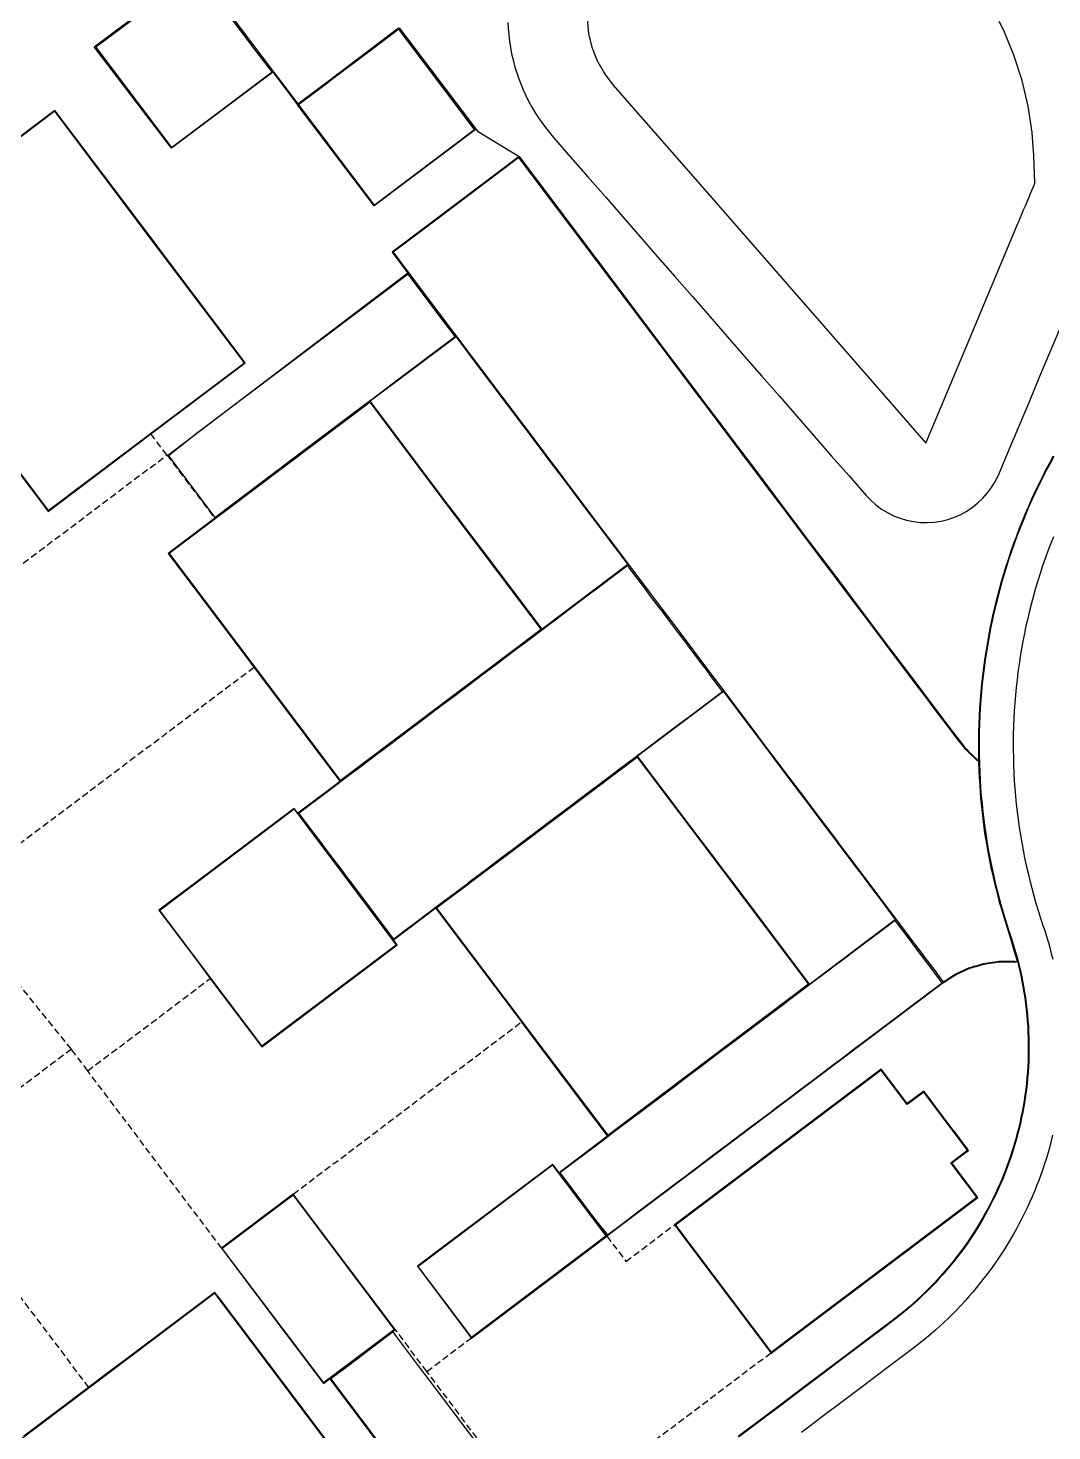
# Model space of a CAD drawing. Header units: metres. Extents: x 337936 to 338461, y 373266 to 374024.
# Drawn here: x 338283.9 to 338322.5, y 373497.9 to 373550.9 of the extents above; entities that cross this region are included whole.
import ezdxf

# ---------------------------------------------------------------- set-up
doc = ezdxf.new("R2010")
doc.units = ezdxf.units.M
doc.linetypes.add('DASHED2', pattern=[0.375, 0.25, -0.125])
for name, color, linetype in [('3D_LINES', 4, 'Continuous'), ('PLOTS EXTERNAL LEVEL', 3, 'Continuous'), ('PLOTS FFL', 1, 'Continuous')]:
    doc.layers.add(name, color=color, linetype=linetype)
doc.layers.add('GARAGES FFL', color=150, linetype='Continuous', lineweight=0)

msp = doc.modelspace()

# ---------------------------------------------------------------- linework, layer by layer
at = {"layer": '3D_LINES', "linetype": 'Continuous'}
for points in [[(338293.101, 373549.261, 33.688), (338289.266, 373546.382, 33.587), (338286.353, 373550.217, 33.587), (338290.202, 373553.108, 33.627)], [(338290.226, 373553.117, 33.628), (338293.152, 373549.235, 33.689), (338294.039, 373548.058, 33.707), (338295.184, 373548.921, 33.672), (338297.845, 373550.926, 33.588)], [(338297.869, 373550.92, 33.588), (338300.742, 373547.077, 33.697), (338296.928, 373544.199, 33.697), (338294.034, 373548.023, 33.707)], [(338297.872, 373550.93, 33.588), (338300.834, 373547.024, 33.697), (338302.402, 373546.074, 33.495), (338302.402, 373546.074, 33.495), (338305.357, 373542.135, 33.561), (338308.364, 373538.145, 33.628), (338308.963, 373537.351, 33.641), (338309.571, 373536.544, 33.651), (338310.166, 373535.753, 33.658), (338310.774, 373534.946, 33.662), (338311.376, 373534.148, 33.663), (338311.972, 373533.357, 33.661), (338312.58, 373532.55, 33.655), (338313.175, 373531.76, 33.647), (338313.784, 373530.952, 33.637), (338314.386, 373530.154, 33.627), (338314.981, 373529.364, 33.616), (338315.59, 373528.556, 33.606), (338316.184, 373527.767, 33.595), (338316.794, 373526.959, 33.584), (338317.388, 373526.17, 33.573), (338317.906, 373525.482, 33.563), (338317.99, 373525.371, 33.567), (338318.599, 373524.562, 33.592), (338319.019, 373524.005, 33.61), (338319.204, 373523.782, 33.618), (338319.298, 373523.67, 33.622), (338319.394, 373523.571, 33.625), (338319.493, 373523.475, 33.629), (338319.595, 373523.378, 33.633), (338319.69, 373523.286, 33.637), (338319.76, 373523.219, 33.639)], [(338293.101, 373549.261, 33.688), (338293.132, 373549.22, 33.689), (338294.034, 373548.023, 33.707)], [(338302.398, 373546.062, 33.495), (338299.183, 373543.639, 33.595), (338297.607, 373542.451, 33.644), (338298.201, 373541.661, 33.657)], [(338298.201, 373541.661, 33.657), (338289.117, 373534.759, 33.658)], [(338300.018, 373539.25, 33.697), (338296.773, 373536.814, 33.825)], [(338300.018, 373539.25, 33.697), (338300.557, 373538.535, 33.709), (338302.969, 373535.335, 33.763), (338303.567, 373534.542, 33.776), (338303.904, 373534.094, 33.784), (338304.185, 373533.721, 33.79), (338304.774, 373532.939, 33.8), (338305.372, 373532.145, 33.807), (338305.978, 373531.342, 33.811), (338306.502, 373530.647, 33.812)], [(338306.502, 373530.647, 33.812), (338303.267, 373528.197, 33.825)], [(338310.117, 373525.849, 33.766), (338306.878, 373523.405, 33.82)], [(338310.117, 373525.849, 33.766), (338310.188, 373525.755, 33.765), (338310.793, 373524.952, 33.755), (338311.391, 373524.158, 33.744), (338311.996, 373523.355, 33.733), (338312.595, 373522.56, 33.722), (338313.2, 373521.758, 33.71), (338313.802, 373520.959, 33.699), (338314.403, 373520.161, 33.687), (338314.447, 373520.102, 33.687), (338314.563, 373519.949, 33.685), (338314.696, 373519.772, 33.683), (338314.789, 373519.649, 33.683), (338314.894, 373519.51, 33.682), (338315.008, 373519.358, 33.682), (338315.111, 373519.222, 33.682), (338315.21, 373519.09, 33.682), (338315.305, 373518.964, 33.675), (338315.43, 373518.799, 33.674), (338315.475, 373518.739, 33.673), (338316.076, 373517.94, 33.665), (338316.32, 373517.617, 33.662), (338316.612, 373517.229, 33.658)], [(338295.638, 373522.448, 33.88), (338294.041, 373521.245, 33.9)], [(338299.249, 373517.657, 33.88), (338297.652, 373516.453, 33.9)], [(338313.371, 373514.788, 33.88), (338316.612, 373517.229, 33.658)], [(338318.403, 373514.853, 33.593), (338318.416, 373514.835, 33.591), (338318.586, 373514.944, 33.591), (338318.711, 373515.023, 33.587), (338318.912, 373515.152, 33.588), (338319.425, 373515.386, 33.585), (338319.531, 373515.418, 33.584), (338319.589, 373515.435, 33.58), (338319.661, 373515.456, 33.576), (338319.752, 373515.483, 33.571), (338319.87, 373515.518, 33.564), (338319.965, 373515.546, 33.562), (338320.189, 373515.579, 33.554), (338320.385, 373515.608, 33.54), (338320.523, 373515.628, 33.529), (338320.964, 373515.63, 33.493), (338321.127, 373515.627, 33.484), (338321.194, 373515.622, 33.482)], [(338318.416, 373514.835, 33.591), (338305.713, 373505.261, 33.75)], [(338313.372, 373514.787, 33.88), (338313.372, 373514.787, 33.88)], [(338305.743, 373509.039, 33.75), (338303.908, 373507.657, 33.75)], [(338302.728, 373494.886, 33.468), (338299.398, 373499.306, 33.435), (338298.968, 373499.877, 33.431), (338298.681, 373500.257, 33.424), (338297.767, 373501.47, 33.529), (338297.639, 373501.64, 33.525), (338297.639, 373501.64, 33.525), (338297.336, 373501.412, 33.525), (338296.614, 373500.867, 33.525), (338296.378, 373500.69, 33.525), (338295.811, 373500.262, 33.525), (338295.283, 373499.864, 33.525), (338295.663, 373499.36, 33.522), (338295.876, 373499.077, 33.521), (338296.418, 373498.359, 33.517), (338296.478, 373498.279, 33.517), (338297.019, 373497.56, 33.513)], [(338301.89, 373491.061, 33.588), (338295.256, 373499.876, 33.525)]]:
    msp.add_polyline3d(points, dxfattribs=at)
for points in [[(338290.208, 373553.059, 33.629), (338289.767, 373552.727, 33.631), (338288.961, 373552.119, 33.635), (338286.414, 373550.2, 33.587), (338289.273, 373546.407, 33.587), (338291.64, 373548.191, 33.632), (338291.846, 373548.346, 33.636), (338293.066, 373549.265, 33.688), (338292.51, 373550.004, 33.676), (338292.473, 373550.052, 33.676), (338290.724, 373552.373, 33.639), (338290.674, 373552.44, 33.639), (338290.208, 373553.059, 33.629)], [(338297.863, 373550.876, 33.59), (338296.861, 373550.121, 33.621), (338296.817, 373550.088, 33.622), (338295.269, 373548.922, 33.67), (338295.223, 373548.887, 33.671), (338294.069, 373548.018, 33.707), (338294.646, 373547.252, 33.688), (338294.804, 373547.042, 33.683), (338295.084, 373546.67, 33.674), (338295.256, 373546.442, 33.669), (338296.928, 373544.224, 33.697), (338300.721, 373547.083, 33.697), (338298.937, 373549.45, 33.667), (338298.788, 373549.647, 33.664), (338297.863, 373550.876, 33.59)], [(338302.394, 373546.027, 33.495), (338299.198, 373543.619, 33.595), (338297.642, 373542.446, 33.644), (338298.762, 373540.959, 33.669), (338300.577, 373538.55, 33.709), (338302.989, 373535.35, 33.763), (338303.587, 373534.557, 33.776), (338303.923, 373534.109, 33.784), (338304.205, 373533.736, 33.79), (338304.794, 373532.954, 33.8), (338305.392, 373532.16, 33.807), (338305.998, 373531.357, 33.811), (338306.596, 373530.563, 33.812), (338306.681, 373530.45, 33.811), (338307.198, 373529.764, 33.81), (338307.803, 373528.961, 33.804), (338308.405, 373528.162, 33.796), (338309.004, 373527.368, 33.786), (338309.255, 373527.035, 33.782), (338309.609, 373526.565, 33.776), (338310.208, 373525.77, 33.765), (338310.812, 373524.968, 33.755), (338311.411, 373524.173, 33.744), (338312.016, 373523.37, 33.733), (338312.615, 373522.575, 33.722), (338313.22, 373521.773, 33.71), (338313.822, 373520.974, 33.699), (338314.423, 373520.176, 33.687), (338314.467, 373520.117, 33.687), (338314.583, 373519.964, 33.685), (338314.716, 373519.787, 33.683), (338314.809, 373519.664, 33.683), (338314.914, 373519.525, 33.682), (338315.028, 373519.373, 33.682), (338315.131, 373519.237, 33.682), (338315.23, 373519.105, 33.682), (338315.325, 373518.979, 33.675), (338315.45, 373518.814, 33.674), (338315.495, 373518.754, 33.673), (338316.096, 373517.955, 33.665), (338316.34, 373517.632, 33.662), (338316.632, 373517.244, 33.658), (338316.694, 373517.163, 33.658), (338316.728, 373517.117, 33.657), (338317.276, 373516.39, 33.642), (338317.416, 373516.205, 33.638), (338317.804, 373515.689, 33.627), (338318.138, 373515.246, 33.618), (338318.21, 373515.15, 33.611), (338318.219, 373515.138, 33.61), (338318.422, 373514.869, 33.591), (338318.573, 373514.965, 33.591), (338318.697, 373515.045, 33.587), (338318.9, 373515.174, 33.588), (338319.416, 373515.41, 33.585), (338319.523, 373515.441, 33.584), (338319.582, 373515.459, 33.58), (338319.654, 373515.48, 33.576), (338319.745, 373515.507, 33.571), (338319.863, 373515.542, 33.564), (338319.96, 373515.57, 33.562), (338320.186, 373515.604, 33.554), (338320.382, 373515.632, 33.54), (338320.521, 373515.653, 33.529), (338320.965, 373515.655, 33.493), (338321.129, 373515.652, 33.484), (338321.227, 373515.644, 33.479), (338321.188, 373515.773, 33.483), (338321.117, 373516.012, 33.49), (338321.068, 373516.177, 33.495), (338320.948, 373516.58, 33.506), (338320.861, 373516.862, 33.511), (338320.774, 373517.147, 33.516), (338320.683, 373517.445, 33.522), (338320.596, 373517.729, 33.527), (338320.554, 373517.863, 33.53), (338320.517, 373518.017, 33.533), (338320.445, 373518.315, 33.538), (338320.362, 373518.655, 33.544), (338320.292, 373518.947, 33.55), (338320.238, 373519.167, 33.555), (338320.22, 373519.269, 33.557), (338320.176, 373519.516, 33.562), (338320.125, 373519.796, 33.568), (338320.072, 373520.088, 33.574), (338320, 373520.488, 33.583), (338319.841, 373521.821, 33.611), (338319.801, 373522.5, 33.626), (338319.798, 373522.558, 33.626), (338319.779, 373522.884, 33.633), (338319.762, 373523.161, 33.639), (338319.762, 373523.176, 33.64), (338319.762, 373523.182, 33.64), (338319.673, 373523.268, 33.637), (338319.577, 373523.36, 33.633), (338319.476, 373523.457, 33.629), (338319.376, 373523.554, 33.625), (338319.279, 373523.653, 33.622), (338319.185, 373523.766, 33.618), (338318.999, 373523.99, 33.61), (338318.579, 373524.547, 33.592), (338317.97, 373525.356, 33.567), (338317.886, 373525.467, 33.563), (338317.368, 373526.155, 33.573), (338316.774, 373526.944, 33.584), (338316.165, 373527.752, 33.595), (338315.57, 373528.541, 33.606), (338314.961, 373529.349, 33.616), (338314.366, 373530.139, 33.627), (338313.764, 373530.937, 33.637), (338313.155, 373531.745, 33.647), (338312.56, 373532.535, 33.655), (338311.952, 373533.342, 33.661), (338311.356, 373534.132, 33.663), (338310.754, 373534.931, 33.662), (338310.146, 373535.738, 33.658), (338309.551, 373536.529, 33.651), (338308.943, 373537.335, 33.641), (338308.344, 373538.13, 33.628), (338305.337, 373542.12, 33.561), (338302.394, 373546.027, 33.495)], [(338296.784, 373536.854, 33.824), (338296.797, 373536.863, 33.823), (338297.66, 373537.514, 33.789), (338299.733, 373539.076, 33.709), (338299.979, 373539.261, 33.698), (338299.943, 373539.309, 33.697), (338299.342, 373540.106, 33.684), (338298.204, 373541.617, 33.658), (338298.103, 373541.542, 33.662), (338293.265, 373537.896, 33.658), (338290.255, 373535.627, 33.658), (338289.15, 373534.756, 33.659), (338290.907, 373532.425, 33.824), (338294.358, 373535.025, 33.824)], [(338306.896, 373523.45, 33.819), (338307.131, 373523.627, 33.817), (338307.505, 373523.909, 33.817), (338307.614, 373523.991, 33.817), (338308.315, 373524.519, 33.804), (338308.679, 373524.794, 33.792), (338308.795, 373524.881, 33.79), (338310.083, 373525.852, 33.767), (338309.938, 373526.045, 33.77), (338309.582, 373526.518, 33.776), (338309.549, 373526.561, 33.776), (338309.216, 373527.003, 33.782), (338308.951, 373527.355, 33.786), (338308.494, 373527.961, 33.794), (338308.356, 373528.144, 33.796), (338308.092, 373528.494, 33.8), (338307.774, 373528.916, 33.804), (338307.743, 373528.958, 33.805), (338307.37, 373529.453, 33.808), (338307.145, 373529.751, 33.81), (338306.648, 373530.411, 33.812), (338306.563, 373530.524, 33.812), (338306.503, 373530.604, 33.812), (338305.901, 373530.151, 33.816), (338305.271, 373529.675, 33.819), (338305.114, 373529.558, 33.82), (338304.695, 373529.242, 33.83), (338304.013, 373528.728, 33.834), (338303.825, 373528.586, 33.832), (338303.509, 373528.348, 33.83), (338303.282, 373528.177, 33.825), (338303.241, 373528.146, 33.825), (338302.517, 373527.6, 33.824), (338302.442, 373527.544, 33.823), (338301.718, 373526.999, 33.822), (338301.643, 373526.942, 33.822), (338300.92, 373526.397, 33.821), (338300.845, 373526.34, 33.821), (338300.121, 373525.795, 33.82), (338300.046, 373525.738, 33.821), (338299.484, 373525.315, 33.82), (338299.322, 373525.193, 33.823), (338299.247, 373525.137, 33.824), (338298.524, 373524.591, 33.836), (338298.449, 373524.535, 33.837), (338297.725, 373523.99, 33.848), (338297.65, 373523.933, 33.85), (338296.926, 373523.388, 33.861), (338296.851, 373523.331, 33.863), (338296.128, 373522.786, 33.874), (338296.053, 373522.729, 33.875), (338295.653, 373522.428, 33.881), (338295.578, 373522.372, 33.881), (338294.855, 373521.827, 33.88), (338294.467, 373521.535, 33.897), (338294.076, 373521.24, 33.9), (338294.221, 373521.047, 33.9), (338294.534, 373520.632, 33.9), (338294.943, 373520.089, 33.9), (338295.139, 373519.829, 33.899), (338295.726, 373519.051, 33.899), (338295.871, 373518.857, 33.899), (338296.067, 373518.597, 33.899), (338296.476, 373518.055, 33.9), (338296.789, 373517.639, 33.9), (338297.081, 373517.252, 33.9), (338297.657, 373516.488, 33.9), (338298.048, 373516.783, 33.897), (338298.436, 373517.075, 33.866), (338299.159, 373517.62, 33.881), (338299.234, 373517.676, 33.881), (338299.634, 373517.978, 33.874), (338299.709, 373518.034, 33.874), (338300.432, 373518.579, 33.862), (338300.507, 373518.636, 33.861), (338301.231, 373519.181, 33.849), (338301.306, 373519.238, 33.848), (338302.03, 373519.783, 33.836), (338302.104, 373519.839, 33.835), (338302.828, 373520.385, 33.824), (338302.903, 373520.441, 33.822), (338303.086, 373520.579, 33.819), (338303.647, 373521.002, 33.819), (338303.702, 373521.043, 33.819), (338304.425, 373521.588, 33.819), (338304.5, 373521.645, 33.819), (338305.224, 373522.19, 33.819), (338305.299, 373522.247, 33.819), (338306.023, 373522.792, 33.819), (338306.098, 373522.849, 33.819), (338306.821, 373523.394, 33.819), (338306.863, 373523.425, 33.819)], [(338318.382, 373514.839, 33.591), (338318.109, 373515.201, 33.616), (338318.051, 373515.278, 33.619), (338317.376, 373516.175, 33.638), (338317.133, 373516.497, 33.645), (338316.654, 373517.133, 33.658), (338316.607, 373517.195, 33.658), (338316.593, 373517.184, 33.658), (338316.459, 373517.083, 33.659), (338314.892, 373515.903, 33.666), (338314.814, 373515.844, 33.67), (338314.75, 373515.795, 33.677), (338314.258, 373515.424, 33.677), (338314.162, 373515.352, 33.699), (338313.488, 373514.844, 33.698), (338313.386, 373514.768, 33.827), (338313.221, 373514.643, 33.827), (338312.617, 373514.188, 33.818), (338312.422, 373514.041, 33.817), (338311.818, 373513.586, 33.808), (338311.624, 373513.439, 33.808), (338311.02, 373512.984, 33.798), (338310.916, 373512.906, 33.798), (338310.312, 373512.451, 33.789), (338310.026, 373512.236, 33.794), (338309.558, 373511.883, 33.786), (338309.423, 373511.781, 33.784), (338309.228, 373511.634, 33.787), (338308.624, 373511.179, 33.776), (338308.429, 373511.032, 33.78), (338307.825, 373510.577, 33.768), (338307.63, 373510.43, 33.772), (338307.027, 373509.975, 33.761), (338306.832, 373509.829, 33.764), (338305.895, 373509.122, 33.747), (338305.758, 373509.019, 33.748), (338305.7, 373508.976, 33.748), (338305.537, 373508.853, 33.742), (338305.485, 373508.813, 33.741), (338304.737, 373508.25, 33.745), (338304.696, 373508.219, 33.744), (338304.597, 373508.145, 33.747), (338303.943, 373507.652, 33.75), (338303.99, 373507.59, 33.75), (338304.534, 373506.867, 33.75), (338304.712, 373506.631, 33.75), (338305.139, 373506.064, 33.749), (338305.434, 373505.673, 33.749), (338305.738, 373505.311, 33.749), (338306.275, 373505.715, 33.719), (338306.785, 373506.1, 33.738), (338307.938, 373506.968, 33.703), (338308.16, 373507.136, 33.707), (338308.737, 373507.57, 33.697), (338308.959, 373507.738, 33.7), (338309.535, 373508.172, 33.69), (338309.758, 373508.34, 33.693), (338310.334, 373508.774, 33.683), (338310.556, 373508.941, 33.687), (338311.133, 373509.376, 33.677), (338311.355, 373509.543, 33.68), (338311.931, 373509.977, 33.67), (338312.154, 373510.145, 33.673), (338312.422, 373510.347, 33.668), (338312.73, 373510.579, 33.669), (338312.952, 373510.747, 33.672), (338313.528, 373511.181, 33.673), (338313.751, 373511.349, 33.676), (338314.327, 373511.783, 33.677), (338314.549, 373511.95, 33.68), (338315.126, 373512.385, 33.681), (338315.299, 373512.515, 33.684), (338316.451, 373513.384, 33.685), (338316.61, 373513.503, 33.647), (338317.186, 373513.937, 33.648), (338317.775, 373514.381, 33.585), (338317.795, 373514.396, 33.585), (338317.84, 373514.43, 33.584), (338318.382, 373514.839, 33.591)]]:
    msp.add_polyline3d(points, close=True, dxfattribs=at)
at = {"layer": '3D_LINES'}
for points in [[(338301.976, 373551.137, 34), (338301.988, 373550.899, 34), (338302.009, 373550.661, 34), (338302.037, 373550.425, 34), (338302.074, 373550.189, 34), (338302.119, 373549.955, 34), (338302.171, 373549.722, 34), (338302.232, 373549.492, 34), (338302.3, 373549.263, 34), (338302.377, 373549.037, 34), (338302.461, 373548.814, 34), (338302.552, 373548.594, 34), (338302.651, 373548.377, 34), (338302.758, 373548.164, 34), (338302.871, 373547.954, 34), (338302.992, 373547.749, 34), (338303.12, 373547.547, 34), (338303.255, 373547.351, 34), (338303.396, 373547.159, 34), (338303.544, 373546.971, 34), (338303.687, 373546.802, 34), (338304.344, 373546.049, 34), (338305.001, 373545.295, 34), (338305.659, 373544.542, 34), (338306.316, 373543.788, 34), (338306.974, 373543.035, 34), (338307.631, 373542.281, 34), (338308.289, 373541.528, 34), (338308.946, 373540.774, 34), (338309.603, 373540.021, 34), (338310.261, 373539.267, 34), (338310.918, 373538.514, 34), (338311.576, 373537.76, 34), (338312.233, 373537.007, 34), (338312.891, 373536.253, 34), (338313.548, 373535.5, 34), (338314.206, 373534.746, 34), (338314.863, 373533.993, 34), (338315.501, 373533.261, 34), (338315.682, 373533.072, 34), (338315.878, 373532.899, 34), (338316.089, 373532.743, 34), (338316.312, 373532.607, 34), (338316.547, 373532.491, 34), (338316.79, 373532.395, 34), (338317.041, 373532.321, 34), (338317.298, 373532.269, 34), (338317.558, 373532.24, 34), (338317.82, 373532.234, 34), (338318.081, 373532.25, 34), (338318.34, 373532.29, 34), (338318.594, 373532.351, 34), (338318.842, 373532.435, 34), (338319.082, 373532.539, 34), (338319.312, 373532.665, 34), (338319.53, 373532.81, 34), (338319.734, 373532.973, 34), (338319.924, 373533.153, 34), (338320.097, 373533.35, 34), (338320.252, 373533.56, 34), (338320.388, 373533.784, 34), (338320.505, 373534.018, 34), (338320.915, 373534.995, 34), (338321.302, 373535.917, 34), (338321.689, 373536.839, 34), (338322.076, 373537.761, 34), (338322.463, 373538.683, 34), (338322.85, 373539.605, 34)], [(338304.973, 373551.274, 33), (338305.028, 373550.715, 33), (338305.153, 373550.201, 33), (338305.161, 373550.168, 33), (338305.192, 373550.089, 33), (338305.24, 373549.97, 33), (338305.364, 373549.662, 33), (338305.37, 373549.647, 33), (338305.608, 373549.233, 33), (338305.647, 373549.166, 33), (338305.651, 373549.16, 33), (338305.683, 373549.117, 33), (338305.947, 373548.775, 33), (338309.234, 373545.007, 33), (338312.521, 373541.24, 33), (338315.809, 373537.472, 33), (338317.762, 373535.233, 33), (338319.31, 373538.922, 33), (338321.244, 373543.532, 33), (338321.268, 373543.588, 33), (338321.332, 373543.741, 33.001), (338321.396, 373543.894, 33.003), (338321.46, 373544.047, 33.006), (338321.524, 373544.199, 33.01), (338321.589, 373544.355, 33.016), (338321.654, 373544.51, 33.023), (338321.72, 373544.666, 33.031), (338321.786, 373544.824, 33.041), (338321.852, 373544.982, 33.052), (338321.857, 373544.994, 33.053), (338321.882, 373545.052, 33.057), (338321.878, 373545.161, 33.049), (338321.873, 373545.321, 33.039), (338321.868, 373545.491, 33.03), (338321.863, 373545.655, 33.022), (338321.857, 373545.828, 33.015), (338321.851, 373545.995, 33.009), (338321.839, 373546.162, 33.003), (338321.833, 373546.248, 33), (338321.781, 373546.977, 33), (338321.63, 373547.969, 33), (338321.401, 373548.946, 33), (338321.094, 373549.902, 33), (338320.712, 373550.83, 33), (338320.54, 373551.176, 33)], [(338322.601, 373534.731, 33.899), (338322.456, 373534.466, 33.893), (338322.314, 373534.198, 33.886), (338322.177, 373533.929, 33.88), (338322.043, 373533.658, 33.873), (338321.912, 373533.385, 33.867), (338321.785, 373533.11, 33.86), (338321.662, 373532.834, 33.854), (338321.543, 373532.556, 33.847), (338321.427, 373532.276, 33.841), (338321.316, 373531.995, 33.834), (338321.208, 373531.713, 33.828), (338321.103, 373531.429, 33.821), (338321.003, 373531.143, 33.815), (338320.906, 373530.857, 33.808), (338320.814, 373530.569, 33.802), (338320.725, 373530.28, 33.795), (338320.64, 373529.989, 33.789), (338320.559, 373529.698, 33.782), (338320.482, 373529.405, 33.776), (338320.409, 373529.112, 33.769), (338320.34, 373528.817, 33.763), (338320.274, 373528.522, 33.756), (338320.213, 373528.226, 33.75), (338320.156, 373527.929, 33.743), (338320.103, 373527.631, 33.737), (338320.054, 373527.332, 33.73), (338320.008, 373527.033, 33.724), (338319.967, 373526.734, 33.717), (338319.93, 373526.434, 33.711), (338319.897, 373526.133, 33.704), (338319.868, 373525.832, 33.698), (338319.843, 373525.53, 33.691), (338319.822, 373525.229, 33.685), (338319.805, 373524.926, 33.678), (338319.792, 373524.624, 33.672), (338319.783, 373524.322, 33.665), (338319.78, 373524.156, 33.662), (338319.78, 373524.156, 33.662), (338319.778, 373524.019, 33.659), (338319.778, 373523.717, 33.652), (338319.781, 373523.414, 33.646), (338319.787, 373523.153, 33.64), (338319.787, 373523.153, 33.64), (338319.789, 373523.112, 33.639), (338319.8, 373522.81, 33.633), (338319.816, 373522.508, 33.626), (338319.836, 373522.206, 33.62), (338319.859, 373521.904, 33.613), (338319.887, 373521.603, 33.607), (338319.919, 373521.302, 33.6), (338319.955, 373521.002, 33.594), (338319.995, 373520.702, 33.587), (338320.039, 373520.403, 33.581), (338320.086, 373520.104, 33.574), (338320.138, 373519.806, 33.568), (338320.194, 373519.509, 33.562), (338320.254, 373519.212, 33.556), (338320.318, 373518.917, 33.549), (338320.386, 373518.622, 33.544), (338320.458, 373518.328, 33.538), (338320.534, 373518.035, 33.532), (338320.614, 373517.743, 33.526), (338320.697, 373517.453, 33.521), (338320.785, 373517.163, 33.516), (338320.876, 373516.875, 33.51), (338320.971, 373516.588, 33.505), (338320.971, 373516.588, 33.505), (338321.041, 373516.378, 33.499), (338321.105, 373516.17, 33.493), (338321.156, 373515.998, 33.488), (338321.156, 373515.998, 33.488), (338321.166, 373515.962, 33.487), (338321.224, 373515.753, 33.481), (338321.278, 373515.543, 33.475), (338321.329, 373515.332, 33.47), (338321.351, 373515.231, 33.467), (338321.351, 373515.231, 33.467), (338321.376, 373515.12, 33.465), (338321.419, 373514.907, 33.459), (338321.459, 373514.694, 33.454), (338321.495, 373514.48, 33.45), (338321.528, 373514.266, 33.445), (338321.557, 373514.05, 33.441), (338321.583, 373513.835, 33.436), (338321.605, 373513.619, 33.432), (338321.623, 373513.403, 33.428), (338321.638, 373513.186, 33.424), (338321.649, 373512.97, 33.421), (338321.657, 373512.753, 33.417), (338321.661, 373512.536, 33.414), (338321.661, 373512.319, 33.411), (338321.658, 373512.102, 33.408), (338321.651, 373511.885, 33.405), (338321.64, 373511.668, 33.402), (338321.626, 373511.452, 33.4), (338321.608, 373511.235, 33.398), (338321.587, 373511.02, 33.395), (338321.562, 373510.804, 33.393), (338321.533, 373510.589, 33.392), (338321.501, 373510.374, 33.39), (338321.465, 373510.16, 33.388), (338321.426, 373509.947, 33.387), (338321.383, 373509.734, 33.386), (338321.337, 373509.522, 33.385), (338321.287, 373509.311, 33.384), (338321.233, 373509.101, 33.383), (338321.176, 373508.891, 33.383), (338321.116, 373508.683, 33.382), (338321.052, 373508.476, 33.382), (338320.984, 373508.269, 33.382), (338320.914, 373508.064, 33.382), (338320.839, 373507.86, 33.383), (338320.762, 373507.658, 33.383), (338320.681, 373507.456, 33.384), (338320.596, 373507.256, 33.384), (338320.509, 373507.058, 33.385), (338320.418, 373506.861, 33.387), (338320.324, 373506.665, 33.388), (338320.226, 373506.472, 33.389), (338320.125, 373506.279, 33.391), (338320.021, 373506.089, 33.393), (338319.914, 373505.9, 33.395), (338319.804, 373505.713, 33.397), (338319.691, 373505.528, 33.399), (338319.574, 373505.345, 33.401), (338319.455, 373505.164, 33.404), (338319.333, 373504.985, 33.407), (338319.207, 373504.808, 33.41), (338319.079, 373504.633, 33.413), (338318.948, 373504.46, 33.416), (338318.813, 373504.289, 33.418), (338318.676, 373504.121, 33.421), (338318.537, 373503.955, 33.424), (338318.394, 373503.791, 33.427), (338318.249, 373503.63, 33.43), (338318.101, 373503.471, 33.433), (338317.951, 373503.315, 33.436), (338317.798, 373503.161, 33.439), (338317.642, 373503.01, 33.442), (338317.484, 373502.861, 33.445), (338317.323, 373502.715, 33.448), (338317.16, 373502.572, 33.451), (338316.995, 373502.432, 33.454), (338316.827, 373502.294, 33.457), (338316.657, 373502.159, 33.46), (338316.485, 373502.027, 33.463), (338316.281, 373501.873, 33.465), (338315.482, 373501.271, 33.475), (338314.684, 373500.67, 33.485), (338313.885, 373500.068, 33.495), (338313.086, 373499.466, 33.505), (338312.288, 373498.864, 33.515), (338311.489, 373498.262, 33.525), (338310.69, 373497.661, 33.535)], [(338322.579, 373534.743, 33.899), (338322.434, 373534.478, 33.893), (338322.292, 373534.21, 33.886), (338322.154, 373533.94, 33.88), (338322.02, 373533.669, 33.873), (338321.889, 373533.396, 33.867), (338321.763, 373533.121, 33.86), (338321.639, 373532.844, 33.854), (338321.52, 373532.566, 33.847), (338321.404, 373532.286, 33.841), (338321.292, 373532.004, 33.834), (338321.184, 373531.722, 33.828), (338321.08, 373531.437, 33.821), (338320.979, 373531.152, 33.815), (338320.883, 373530.865, 33.808), (338320.79, 373530.576, 33.802), (338320.701, 373530.287, 33.795), (338320.616, 373529.996, 33.789), (338320.535, 373529.704, 33.782), (338320.458, 373529.412, 33.776), (338320.385, 373529.118, 33.769), (338320.315, 373528.823, 33.763), (338320.25, 373528.527, 33.756), (338320.189, 373528.231, 33.75), (338320.131, 373527.933, 33.743), (338320.078, 373527.635, 33.737), (338320.029, 373527.336, 33.73), (338319.984, 373527.037, 33.724), (338319.942, 373526.737, 33.717), (338319.905, 373526.436, 33.711), (338319.872, 373526.135, 33.704), (338319.843, 373525.834, 33.698), (338319.818, 373525.532, 33.691), (338319.797, 373525.23, 33.685), (338319.78, 373524.928, 33.678), (338319.767, 373524.625, 33.672), (338319.758, 373524.322, 33.665), (338319.755, 373524.156, 33.662), (338319.753, 373524.02, 33.659), (338319.753, 373523.717, 33.652), (338319.756, 373523.414, 33.646), (338319.76, 373523.259, 33.642)], [(338322.582, 373531.696, 33.788), (338322.475, 373531.421, 33.782), (338322.371, 373531.146, 33.775), (338322.271, 373530.869, 33.768), (338322.175, 373530.591, 33.761), (338322.083, 373530.311, 33.755), (338321.995, 373530.03, 33.748), (338321.911, 373529.748, 33.741), (338321.831, 373529.465, 33.735), (338321.754, 373529.181, 33.728), (338321.682, 373528.896, 33.721), (338321.613, 373528.61, 33.715), (338321.549, 373528.322, 33.708), (338321.489, 373528.034, 33.701), (338321.432, 373527.745, 33.694), (338321.38, 373527.456, 33.688), (338321.331, 373527.166, 33.681), (338321.287, 373526.875, 33.674), (338321.246, 373526.583, 33.668), (338321.21, 373526.291, 33.661), (338321.178, 373525.998, 33.654), (338321.15, 373525.706, 33.647), (338321.125, 373525.412, 33.641), (338321.105, 373525.119, 33.634), (338321.089, 373524.825, 33.627), (338321.077, 373524.531, 33.621), (338321.07, 373524.238, 33.614), (338321.068, 373524.136, 33.612), (338321.066, 373523.941, 33.587), (338321.066, 373523.648, 33.549), (338321.071, 373523.355, 33.511), (338321.075, 373523.191, 33.49), (338321.079, 373523.058, 33.487), (338321.092, 373522.765, 33.48), (338321.108, 373522.471, 33.474), (338321.129, 373522.178, 33.467), (338321.154, 373521.885, 33.46), (338321.183, 373521.592, 33.453), (338321.216, 373521.299, 33.447), (338321.253, 373521.007, 33.44), (338321.294, 373520.716, 33.433), (338321.339, 373520.425, 33.427), (338321.388, 373520.135, 33.42), (338321.441, 373519.845, 33.414), (338321.498, 373519.557, 33.407), (338321.56, 373519.269, 33.401), (338321.625, 373518.982, 33.395), (338321.694, 373518.696, 33.389), (338321.767, 373518.41, 33.383), (338321.844, 373518.126, 33.377), (338321.925, 373517.843, 33.371), (338322.01, 373517.562, 33.366), (338322.098, 373517.281, 33.36), (338322.19, 373517.006, 33.355), (338322.255, 373516.81, 33.35), (338322.322, 373516.596, 33.344), (338322.387, 373516.379, 33.338), (338322.393, 373516.356, 33.338), (338322.447, 373516.166, 33.356), (338322.504, 373515.949, 33.376), (338322.558, 373515.732, 33.397)], [(338321.228, 373515.635, 33.478), (338321.254, 373515.537, 33.475), (338321.304, 373515.326, 33.47), (338321.327, 373515.225, 33.467), (338321.351, 373515.115, 33.465), (338321.395, 373514.902, 33.459), (338321.434, 373514.69, 33.454), (338321.471, 373514.476, 33.45), (338321.503, 373514.262, 33.445), (338321.532, 373514.047, 33.441), (338321.558, 373513.832, 33.436), (338321.58, 373513.617, 33.432), (338321.598, 373513.401, 33.428), (338321.613, 373513.185, 33.424), (338321.624, 373512.969, 33.421), (338321.632, 373512.752, 33.417), (338321.636, 373512.536, 33.414), (338321.636, 373512.319, 33.411), (338321.633, 373512.103, 33.408), (338321.626, 373511.886, 33.405), (338321.615, 373511.67, 33.402), (338321.601, 373511.454, 33.4), (338321.583, 373511.238, 33.398), (338321.562, 373511.022, 33.395), (338321.537, 373510.807, 33.393), (338321.508, 373510.592, 33.392), (338321.476, 373510.378, 33.39), (338321.441, 373510.165, 33.388), (338321.401, 373509.952, 33.387), (338321.359, 373509.739, 33.386), (338321.312, 373509.528, 33.385), (338321.262, 373509.317, 33.384), (338321.209, 373509.107, 33.383), (338321.152, 373508.898, 33.383), (338321.092, 373508.69, 33.382), (338321.028, 373508.483, 33.382), (338320.961, 373508.277, 33.382), (338320.89, 373508.073, 33.382), (338320.816, 373507.869, 33.383), (338320.739, 373507.667, 33.383), (338320.658, 373507.466, 33.384), (338320.573, 373507.266, 33.384), (338320.486, 373507.068, 33.385), (338320.395, 373506.872, 33.387), (338320.301, 373506.676, 33.388), (338320.204, 373506.483, 33.389), (338320.103, 373506.291, 33.391), (338320, 373506.101, 33.393), (338319.893, 373505.913, 33.395), (338319.783, 373505.726, 33.397), (338319.67, 373505.541, 33.399), (338319.553, 373505.359, 33.401), (338319.434, 373505.178, 33.404), (338319.312, 373504.999, 33.407), (338319.187, 373504.822, 33.41), (338319.059, 373504.648, 33.413), (338318.928, 373504.475, 33.416), (338318.794, 373504.305, 33.418), (338318.657, 373504.137, 33.421), (338318.518, 373503.971, 33.424), (338318.375, 373503.808, 33.427), (338318.231, 373503.647, 33.43), (338318.083, 373503.488, 33.433), (338317.933, 373503.332, 33.436), (338317.78, 373503.179, 33.439), (338317.625, 373503.028, 33.442), (338317.467, 373502.88, 33.445), (338317.307, 373502.734, 33.448), (338317.144, 373502.591, 33.451), (338316.979, 373502.451, 33.454), (338316.811, 373502.313, 33.457), (338316.642, 373502.179, 33.46), (338316.47, 373502.047, 33.463), (338316.266, 373501.893, 33.465), (338315.467, 373501.291, 33.475), (338314.669, 373500.69, 33.485), (338313.87, 373500.088, 33.495), (338313.071, 373499.486, 33.505), (338312.273, 373498.884, 33.515), (338311.474, 373498.282, 33.525), (338310.675, 373497.681, 33.535)], [(338322.555, 373509.076, 33.334), (338322.501, 373508.859, 33.333), (338322.444, 373508.642, 33.333), (338322.383, 373508.427, 33.333), (338322.319, 373508.212, 33.332), (338322.251, 373507.999, 33.332), (338322.181, 373507.786, 33.332), (338322.107, 373507.575, 33.332), (338322.029, 373507.365, 33.333), (338321.948, 373507.156, 33.333), (338321.865, 373506.948, 33.334), (338321.777, 373506.742, 33.334), (338321.687, 373506.537, 33.335), (338321.593, 373506.334, 33.336), (338321.496, 373506.132, 33.338), (338321.397, 373505.932, 33.339), (338321.293, 373505.733, 33.34), (338321.187, 373505.536, 33.342), (338321.078, 373505.34, 33.344), (338320.966, 373505.146, 33.346), (338320.85, 373504.955, 33.348), (338320.732, 373504.764, 33.35), (338320.611, 373504.576, 33.352), (338320.487, 373504.39, 33.355), (338320.359, 373504.206, 33.357), (338320.229, 373504.023, 33.36), (338320.097, 373503.843, 33.363), (338319.961, 373503.665, 33.366), (338319.822, 373503.489, 33.368), (338319.681, 373503.315, 33.371), (338319.537, 373503.143, 33.374), (338319.391, 373502.974, 33.377), (338319.242, 373502.807, 33.38), (338319.09, 373502.643, 33.382), (338318.936, 373502.48, 33.385), (338318.779, 373502.32, 33.388), (338318.619, 373502.163, 33.391), (338318.458, 373502.008, 33.393), (338318.293, 373501.856, 33.396), (338318.127, 373501.706, 33.399), (338317.958, 373501.559, 33.402), (338317.787, 373501.415, 33.404), (338317.613, 373501.273, 33.407), (338317.438, 373501.135, 33.41), (338317.258, 373500.997, 33.413), (338317.056, 373500.845, 33.415), (338316.257, 373500.243, 33.425), (338315.459, 373499.641, 33.435), (338314.66, 373499.039, 33.445), (338313.861, 373498.437, 33.455), (338313.063, 373497.836, 33.465)]]:
    msp.add_polyline3d(points, dxfattribs=at)
at = {"layer": '3D_LINES', "linetype": 'DASHED2'}
for points in [[(338289.096, 373534.786, 33.656), (338288.494, 373535.584, 33.6)], [(338275.582, 373524.602, 33.376), (338289.096, 373534.786, 33.656), (338289.096, 373534.786, 33.656)], [(338289.096, 373534.786, 33.656), (338290.902, 373532.39, 33.825)], [(338292.392, 373526.757, 33.825), (338280.856, 373518.064, 33.458), (338280.856, 373518.064, 33.458)], [(338285.487, 373512.322, 33.529), (338280.856, 373518.064, 33.458)], [(338286.102, 373511.506, 33.526), (338290.733, 373514.996, 33.75)], [(338293.866, 373506.844, 33.525), (338302.498, 373513.362, 33.9)], [(338285.487, 373512.322, 33.529), (338279.756, 373508.004, 33.325)], [(338286.102, 373511.506, 33.526), (338285.487, 373512.322, 33.529)], [(338291.168, 373504.799, 33.525), (338286.102, 373511.506, 33.526)], [(338286.15, 373499.537, 33.675), (338279.756, 373508.004, 33.325)], [(338306.436, 373504.302, 33.703), (338308.27, 373505.685, 33.77)], [(338305.713, 373505.261, 33.75), (338306.436, 373504.302, 33.703)], [(338298.918, 373500.14, 33.387), (338297.719, 373501.731, 33.525)], [(338298.918, 373500.14, 33.387), (338300.602, 373501.422, 33.75)], [(338311.92, 373500.841, 33.6), (338303.29, 373494.338, 33.43), (338303.29, 373494.338, 33.43)], [(338303.29, 373494.338, 33.43), (338298.918, 373500.14, 33.387)]]:
    msp.add_polyline3d(points, dxfattribs=at)
at = {"layer": 'GARAGES FFL', "linetype": 'Continuous'}
for points, elevation in [([(338293.897, 373521.394), (338288.824, 373517.571), (338292.683, 373512.45), (338297.756, 373516.273)], 33.825), ([(338305.678, 373505.266), (338303.665, 373507.937), (338298.592, 373504.114), (338300.605, 373501.443)], 33.75), ([(338293.861, 373506.809), (338291.189, 373504.796), (338295.012, 373499.723), (338297.684, 373501.736)], 33.525)]:
    msp.add_lwpolyline(points, close=True, dxfattribs=dict(at, elevation=elevation))
at = {"layer": 'PLOTS EXTERNAL LEVEL', "linetype": 'Continuous'}
for points in [[(338284.864, 373547.812, 33.52), (338281.408, 373545.207, 33.52), (338277.415, 373542.198, 33.52), (338278.089, 373541.304, 33.6), (338281.011, 373537.426, 33.6), (338284.005, 373533.453, 33.6), (338284.607, 373532.655, 33.6), (338288.494, 373535.584, 33.6), (338292.056, 373538.268, 33.6), (338289.475, 373541.693, 33.75), (338288.753, 373542.652, 33.75), (338288.46, 373543.04, 33.6), (338288.168, 373543.428, 33.75), (338287.445, 373544.387, 33.75), (338284.864, 373547.812, 33.52)], [(338300.02, 373532.506, 33.825), (338299.738, 373532.88, 33.975), (338299.016, 373533.838, 33.975), (338296.773, 373536.814, 33.825), (338292.78, 373533.805, 33.825), (338289.145, 373531.066, 33.825), (338291.552, 373527.871, 33.825), (338292.392, 373526.757, 33.825), (338294.964, 373523.343, 33.825), (338295.638, 373522.448, 33.88), (338299.453, 373525.323, 33.82), (338303.267, 373528.197, 33.825), (338301.024, 373531.173, 33.975), (338300.302, 373532.131, 33.975), (338300.02, 373532.506, 33.825)], [(338310.125, 373519.096, 33.75), (338309.842, 373519.471, 33.9), (338309.12, 373520.429, 33.9), (338306.878, 373523.405, 33.82), (338303.063, 373520.531, 33.82), (338299.249, 373517.657, 33.88), (338299.923, 373516.762, 33.75), (338302.258, 373513.663, 33.75), (338302.49, 373513.356, 33.9), (338302.496, 373513.348, 33.75), (338305.141, 373509.838, 33.75), (338305.743, 373509.039, 33.75), (338309.557, 373511.914, 33.82), (338313.371, 373514.788, 33.88), (338311.129, 373517.764, 33.9), (338310.407, 373518.722, 33.9), (338310.125, 373519.096, 33.75)], [(338293.902, 373521.429, 33.9), (338290.386, 373518.78, 33.797), (338288.789, 373517.576, 33.75), (338290.271, 373515.61, 33.807), (338290.733, 373514.996, 33.75), (338290.872, 373514.811, 33.83), (338292.678, 373512.415, 33.9), (338296.194, 373515.065, 33.9), (338297.791, 373516.268, 33.9), (338294.923, 373520.074, 33.9), (338293.902, 373521.429, 33.9)], [(338319.729, 373506.726, 33.6), (338318.748, 373508.029, 33.678), (338319.169, 373508.346, 33.612), (338319.247, 373508.405, 33.605), (338319.377, 373508.502, 33.593), (338319.348, 373508.54, 33.598), (338319.309, 373508.592, 33.604), (338319.274, 373508.638, 33.61), (338318.842, 373509.212, 33.645), (338318.801, 373509.266, 33.651), (338318.765, 373509.315, 33.656), (338318.732, 373509.358, 33.661), (338318.674, 373509.435, 33.669), (338318.648, 373509.47, 33.672), (338318.143, 373510.139, 33.714), (338318.091, 373510.208, 33.72), (338318.045, 373510.269, 33.726), (338318.024, 373510.297, 33.728), (338317.69, 373510.741, 33.755), (338317.061, 373510.267, 33.812), (338316.079, 373511.57, 33.89), (338308.27, 373505.685, 33.77), (338311.92, 373500.841, 33.6), (338319.729, 373506.726, 33.6)], [(338305.713, 373505.261, 33.75), (338303.67, 373507.972, 33.75), (338299.677, 373504.963, 33.516), (338298.557, 373504.119, 33.45), (338300.18, 373501.965, 33.45), (338300.594, 373501.416, 33.748), (338300.6, 373501.408, 33.45), (338303.795, 373503.815, 33.637), (338305.713, 373505.261, 33.75)], [(338293.866, 373506.844, 33.525), (338291.154, 373504.801, 33.525), (338293.561, 373501.607, 33.525), (338295.007, 373499.688, 33.525), (338297.719, 373501.731, 33.525), (338294.71, 373505.724, 33.525), (338293.866, 373506.844, 33.525)]]:
    msp.add_polyline3d(points, close=True, dxfattribs=at)
msp.add_polyline3d([(338282.367, 373485.02, 33.475), (338285.791, 373487.6, 33.675), (338286.75, 373488.322, 33.675), (338287.139, 373488.616, 33.525), (338290.402, 373491.074, 33.675), (338291.36, 373491.796, 33.675), (338291.749, 373492.09, 33.525), (338292.138, 373492.383, 33.675), (338293.097, 373493.105, 33.675), (338296.521, 373495.685, 33.525), (338294.114, 373498.88, 33.525), (338291.105, 373502.873, 33.525), (338290.907, 373503.135, 33.525), (338290.907, 373503.135, 33.525), (338287.713, 373500.727, 33.525), (338286.914, 373500.126, 33.525), (338286.144, 373499.545, 33.675), (338286.136, 373499.539, 33.525), (338283.695, 373497.7, 33.675)], dxfattribs=at)
at = {"layer": 'PLOTS FFL', "linetype": 'Continuous'}
for points, elevation in [([(338284.86, 373547.777), (338277.45, 373542.193), (338281.031, 373537.442), (338284.612, 373532.69), (338292.021, 373538.273), (338288.44, 373543.025)], 33.75), ([(338300, 373532.49), (338296.768, 373536.779), (338289.18, 373531.061), (338292.411, 373526.772), (338295.643, 373522.483), (338303.232, 373528.202)], 33.975), ([(338310.105, 373519.081), (338306.873, 373523.37), (338299.284, 373517.652), (338302.516, 373513.363), (338305.748, 373509.074), (338313.336, 373514.793)], 33.9), ([(338319.694, 373506.731), (338318.713, 373508.033), (338319.342, 373508.507), (338317.685, 373510.706), (338317.056, 373510.232), (338316.075, 373511.535), (338308.305, 373505.68), (338311.925, 373500.876)], 33.75), ([(338290.903, 373503.1), (338286.151, 373499.519), (338281.541, 373496.045), (338276.789, 373492.464), (338282.372, 373485.055), (338287.124, 373488.636), (338291.734, 373492.109), (338296.486, 373495.69)], 33.675)]:
    msp.add_lwpolyline(points, close=True, dxfattribs=dict(at, elevation=elevation))

doc.saveas('drawing.dxf')
